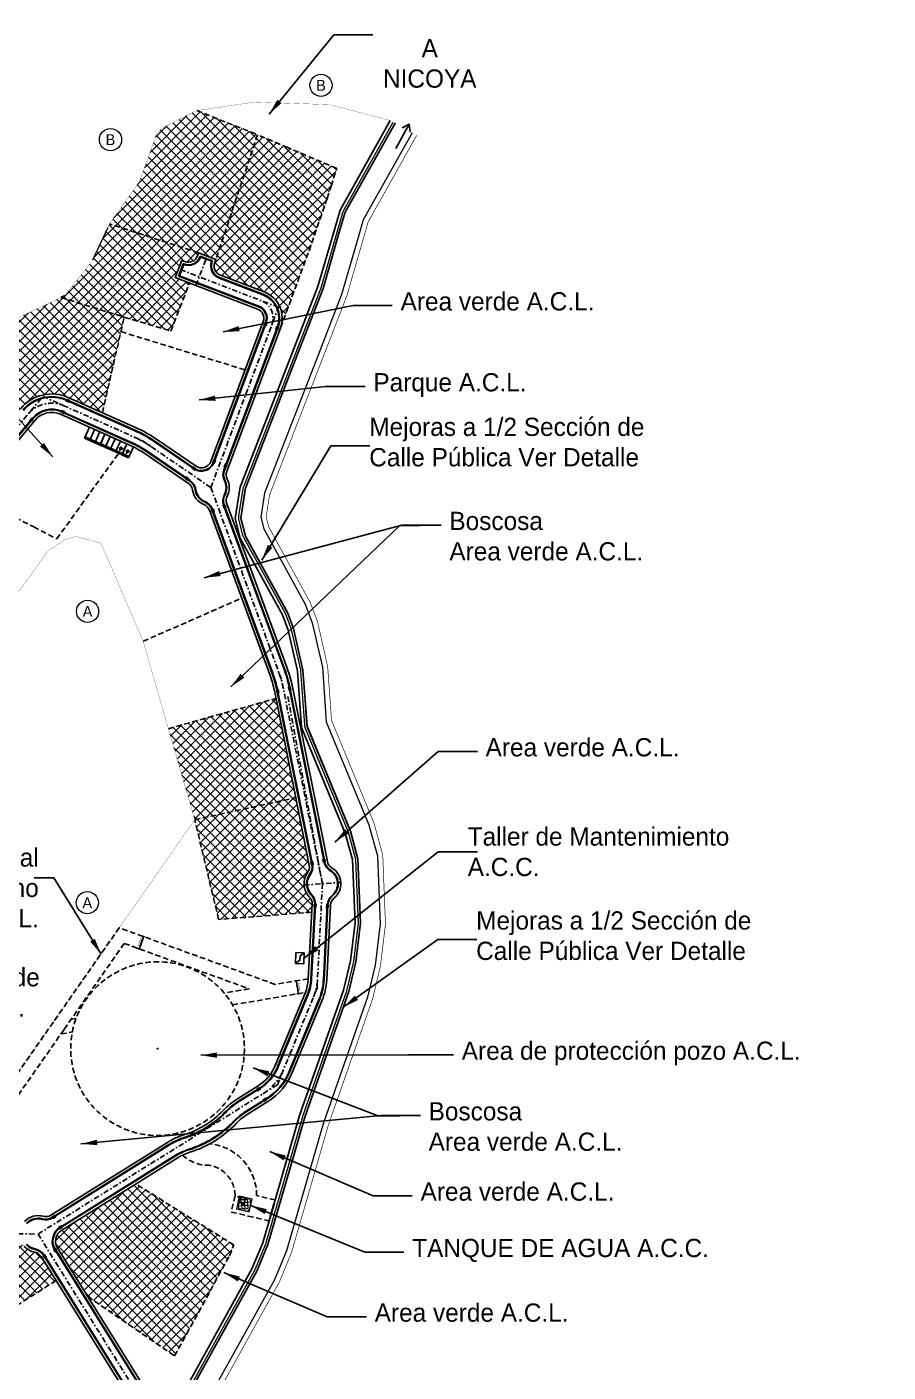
# Model space of a CAD drawing. Header units: millimetres. Extents: x -1203 to 2926, y -1380 to 3972.
# Drawn here: x 686 to 1082, y 2449 to 3069 of the extents above; entities that cross this region are included whole.
import ezdxf
from ezdxf import colors
from ezdxf.entities.mleader import LeaderData, LeaderLine
from ezdxf.enums import TextEntityAlignment as Align
from ezdxf.math import Vec2, Vec3

# ---------------------------------------------------------------- set-up
doc = ezdxf.new("R2010")
doc.units = ezdxf.units.MM
doc.header["$LTSCALE"] = 10
for name, pattern in [('2.2.1 Plan-S-01$0$TRAZOS', [0.75, 0.5, -0.25]), ('DASHDOT2', [0.5, 0.25, -0.125, 0, -0.125]), ('DASHED', [19.05, 12.7, -6.35]), ('HIDDEN', [9.525, 6.35, -3.175])]:
    doc.linetypes.add(name, pattern=pattern)
for name, color, linetype in [('0-A-TEXTOS-2', 2, 'Continuous'), ('01-hatch-FF', 254, 'Continuous'), ('_00lotes_01', 125, 'HIDDEN'), ('_aceras_01', 125, 'Continuous'), ('_bloques parqueos', 125, '2.2.1 Plan-S-01$0$TRAZOS'), ('_EJES', 125, 'Continuous'), ('_RAMPAS', 125, 'Continuous'), ('_vias_01', 244, 'Continuous'), ('aguas negras', 30, 'Continuous'), ('COTAS', 1, 'Continuous'), ('f-derecho de via', 125, 'Continuous'), ('f-texto', 7, 'Continuous'), ('M_LOTES', 7, 'Continuous'), ('rampa', 125, 'Continuous'), ('TEXTO', 7, 'Continuous'), ('TEXTO-LOTES', 6, 'Continuous'), ('TW_Polylínea', 6, 'Continuous')]:
    doc.layers.add(name, color=color, linetype=linetype)
for name, color, linetype, lineweight in [('_nuevas FFPI', 1, 'Continuous', 18), ('beam', 2, 'Continuous', 20), ('f-acera', 125, 'Continuous', 40), ('f-calzada', 125, 'Continuous', 30), ('f-Z.V.', 3, 'Continuous', 40), ('Oculto', 8, 'Continuous', 9)]:
    doc.layers.add(name, color=color, linetype=linetype, lineweight=lineweight)
doc.layers.add('FC lapiz', color=8, linetype='Continuous', plot=False)
doc.styles.add('ARIAL', font='GOTHIC.TTF')
doc.styles.add('century gothic', font='GOTHIC.TTF')
doc.styles.get("Standard").update_dxf_attribs({"font": 'arial.ttf'})
doc.styles.add('style2', font='isocp.shx')
doc.dimstyles.new('500', dxfattribs={"dimtxt": 1, "dimasz": 0.8, "dimexe": 0.3, "dimexo": 0.2, "dimgap": 0.3, "dimtad": 1, "dimzin": 1, "dimdsep": 46, "dimtxsty": 'Standard', "dimblk1": 'ARCHTICK', "dimblk2": 'ARCHTICK', "dimsah": 1, "dimcen": 0.3, "dimdle": 0.3, "dimclrt": 7, "dimadec": 0, "dimazin": 0, "dimtfac": 1, "dimtofl": 0, "dimtmove": 0, "dimatfit": 3, "dimfxl": 0.75, "dimtolj": 1, "dimtzin": 1, "dimarcsym": 0})
doc.dimstyles.new('5000', dxfattribs={"dimscale": 5, "dimtxt": 2, "dimasz": 1.5, "dimexe": 1, "dimexo": 0.625, "dimgap": 0.6, "dimtad": 1, "dimzin": 1, "dimdsep": 46, "dimtxsty": 'Standard', "dimsah": 1, "dimcen": 2.5, "dimdle": 1, "dimclrt": 7, "dimadec": 0, "dimazin": 0, "dimtfac": 1, "dimtofl": 0, "dimtmove": 0, "dimatfit": 3, "dimfxl": 1, "dimtolj": 1, "dimtzin": 1, "dimarcsym": 0})
doc.dimstyles.new('500A', dxfattribs={"dimtxt": 1.2, "dimasz": 0, "dimexe": 1.25, "dimexo": 0.625, "dimgap": 0.3, "dimtad": 1, "dimzin": 1, "dimdsep": 46, "dimtxsty": 'style2', "dimblk1": 'NONE', "dimblk2": 'NONE', "dimsah": 1, "dimcen": 0, "dimdle": 1, "dimse1": 1, "dimse2": 1, "dimsd1": 1, "dimsd2": 1, "dimclrt": 125, "dimadec": 0, "dimazin": 0, "dimtfac": 1, "dimtofl": 0, "dimtmove": 0, "dimatfit": 3, "dimldrblk": 'NONE', "dimfxl": 1.25, "dimtolj": 1, "dimtzin": 1, "dimarcsym": 0})
pattern_1 = [(45, (0, -1000), (-2.245064, 2.245064), []), (135, (0, -1000), (-2.245064, -2.245064), [])]

# ---------------------------------------------------------------- blocks, each defined once
blk = doc.blocks.new('FFPI-BORDE')
at = {"layer": '_nuevas FFPI', "color": 159, "linetype": 'DASHED', "ltscale": 0.02, "true_color": 0x22346e, "const_width": 0.05}
for points in [[(684.58, 487), (656.54, 498.16), (640.04, 489.66), (638.17, 487.43), (630.07, 465.29), (616.34, 445.92), (657.43, 432.59), (665.36, 429.55)], [(693.01, 227.25), (643.49, 213.32), (655.61, 171.36), (702.17, 181.51)]]:
    blk.add_lwpolyline(points, close=True, dxfattribs=at)
for points in [[(716.62, 457.68), (718.39, 463.34), (721.02, 471.48), (698.48, 481.09), (684.58, 487), (665.36, 429.55), (664.83, 428.15, 0.414214), (667.42, 422.33), (687.58, 414.6, -0.410514), (695.12, 397.96), (708.27, 433.57)], [(657.43, 432.59), (616.34, 445.92), (608.57, 429.15), (595.77, 412.86), (593.95, 412), (623.14, 402.95), (644.66, 396.54), (653.15, 418.7), (646.63, 421.2), (649.68, 429.14), (651.08, 428.6, 0.414214), (656.89, 431.19)], [(623.14, 402.95), (593.95, 412), (570.7, 400.97), (543.71, 384.84), (542, 381.99), (571.44, 356.03), (575.54, 360.92, -0.334999), (597.25, 365.95), (613.07, 358.9)], [(702.17, 181.51), (655.61, 171.36), (666.63, 125.41), (709.5, 128.73), (709.69, 132.5, 0.211166), (708.39, 135.9, -0.36962), (707.59, 146.93, 0.211166), (708.37, 150.48)], [(673.59, -24.6), (628.49, 3.55), (593.87, -18.06, 0.211166), (591.82, -21.07, -0.024068), (591.64, -21.87, 0.211166), (592.14, -25.47), (606.34, -48.32), (646.37, -75.72), (671.57, -29.58)], [(591.77, -40.98), (584.92, -29.96, 0.211166), (581.92, -27.91, -0.165991), (577.13, -25.22, 0.211166), (573.81, -23.72), (510.64, -23.22, 0.211214), (507.3, -24.66, -0.008657), (507.1, -24.88), (493.6, -56.86), (551.81, -66.34)]]:
    blk.add_lwpolyline(points, format="xyb", close=True, dxfattribs=at)
blk = doc.blocks.new('rampa')
at = {"layer": 'rampa'}
for p, q in [((-0.15, 0.5), (1.35, 0.5)), ((0, 0), (0, 0.5)), ((1.2, 0), (1.2, 0.5))]:
    blk.add_line(p, q, dxfattribs=at)
at = {"layer": 'rampa', "color": 125}
for p, q in [((1.2, 0.45), (0, 0.45)), ((1.2, 0.4), (0, 0.4)), ((1.2, 0.35), (0, 0.35)), ((1.2, 0.3), (0, 0.3)), ((1.2, 0.25), (0, 0.25)), ((1.2, 0.2), (0, 0.2)), ((1.2, 0.15), (0, 0.15)), ((1.2, 0.1), (0, 0.1)), ((1.2, 0.05), (0, 0.05))]:
    blk.add_line(p, q, dxfattribs=at)
at = {"layer": 'rampa'}
blk.add_lwpolyline([(1.35, 0.5), (1.35, 0.8), (-0.15, 0.8), (-0.15, 0.5), (0, 0), (1.2, 0)], close=True, dxfattribs=at)
blk = doc.blocks.new('_ArchTick')
at = {"color": 0, "linetype": 'ByBlock', "const_width": 0.15}
blk.add_lwpolyline([(-0.5, -0.5), (0.5, 0.5)], dxfattribs=at)
blk = doc.blocks.new('*D986')
at = {"layer": 'COTAS', "color": 0, "linetype": 'Continuous', "lineweight": -2, "transparency": 16777216}
for p, q in [((739.51, 2650.05), (737.26, 2643.85)), ((738.36, 2650.15), (739.69, 2649.67)), ((736.31, 2644.51), (737.64, 2644.03))]:
    blk.add_line(p, q, dxfattribs=at)
at = {"layer": 'Defpoints', "color": 0, "linetype": 'Continuous', "transparency": 16777216}
for p in [(738.17, 2650.22), (736.12, 2644.58), (737.36, 2644.13)]:
    blk.add_point(p, dxfattribs=at)
at = {"layer": 'COTAS', "color": 0, "linetype": 'Continuous', "lineweight": -2, "transparency": 16777216, "xscale": 0.8, "yscale": 0.8, "zscale": 0.8}
for p, rotation in [((739.41, 2649.77), 70.01693392329855), ((737.36, 2644.13), 250.0169339232986)]:
    blk.add_blockref('_ArchTick', p, dxfattribs=dict(at, rotation=rotation))
at = {"layer": 'COTAS', "color": 7, "linetype": 'Continuous', "transparency": 16777216, "insert": (737.62, 2647.23), "char_height": 1, "attachment_point": 5, "rotation": 70.01693}
blk.add_mtext('\\A1;6.00m', dxfattribs=at)
blk = doc.blocks.new('*D987')
at = {"layer": 'COTAS', "color": 0, "linetype": 'Continuous', "lineweight": -2, "transparency": 16777216}
for p, q in [((808.93, 2629.28), (809.91, 2629.45)), ((809.57, 2629.7), (810.67, 2623.19)), ((809.93, 2623.37), (810.92, 2623.54))]:
    blk.add_line(p, q, dxfattribs=at)
at = {"layer": 'Defpoints', "color": 0, "linetype": 'Continuous', "transparency": 16777216}
for p in [(808.73, 2629.25), (809.74, 2623.34), (810.62, 2623.49)]:
    blk.add_point(p, dxfattribs=at)
at = {"layer": 'COTAS', "color": 0, "linetype": 'Continuous', "lineweight": -2, "transparency": 16777216, "xscale": 0.8, "yscale": 0.8, "zscale": 0.8}
for p, rotation in [((809.62, 2629.4), 99.63982644629512), ((810.62, 2623.49), 279.6398264462951)]:
    blk.add_blockref('_ArchTick', p, dxfattribs=dict(at, rotation=rotation))
at = {"layer": 'COTAS', "color": 7, "linetype": 'Continuous', "transparency": 16777216, "insert": (810.92, 2626.58), "char_height": 1, "attachment_point": 5, "rotation": 279.63983}
blk.add_mtext('\\A1;6.00m', dxfattribs=at)
blk = doc.blocks.new('*D990')
at = {"layer": 'Defpoints', "color": 0, "transparency": 16777216}
for p in [(730.43, 2935.24), (720.36, 2891.19), (720.36, 2891.19)]:
    blk.add_point(p, dxfattribs=at)
at = {"layer": '_00lotes_01', "color": 125, "transparency": 16777216, "insert": (724.51, 2913.41), "char_height": 1.2, "attachment_point": 5, "rotation": 77.11889, "style": 'style2'}
blk.add_mtext('\\A1;45.18', dxfattribs=at)
blk = doc.blocks.new('_None')
blk = doc.blocks.new('P-2.60M-flat-7')
at = {"layer": '_bloques parqueos', "linetype": 'HIDDEN', "ltscale": 100}
for p, q in [((-2.47, -5.04), (-2.86, -4.93)), ((-2.47, -5.04), (-2.86, -4.93)), ((0.04, -5.7), (-0.34, -5.6)), ((0.04, -5.7), (-0.34, -5.6))]:
    blk.add_line(p, q, dxfattribs=at)
at = {"layer": '_bloques parqueos', "linetype": 'HIDDEN', "ltscale": 0.4}
blk.add_lwpolyline([(-0.15, -5.65), (1.26, -0.33), (-1.26, 0.33), (-2.66, -4.98)], dxfattribs=at)
at = {"layer": '_bloques parqueos', "linetype": 'HIDDEN'}
blk.add_lwpolyline([(-1.09, -0.23), (0.84, -0.74), (0.8, -0.89), (-1.13, -0.37)], close=True, dxfattribs=at)
blk = doc.blocks.new('P-3.30m-flat-1-flat-4')
at = {"layer": '_bloques parqueos', "linetype": 'Continuous'}
h = blk.add_hatch(color=253, dxfattribs=at)
h.dxf.hatch_style = 1
edge = h.paths.add_edge_path()
edge.add_line((-2.68, -0.67), (-2.66, -0.85))
edge.add_line((-2.66, -0.85), (-2.18, -0.78))
edge.add_line((-2.18, -0.78), (-1.94, -1.17))
edge.add_line((-1.94, -1.17), (-1.86, -1.13))
edge.add_line((-1.86, -1.13), (-2.07, -0.78))
edge.add_line((-2.07, -0.78), (-1.96, -0.72))
edge.add_line((-1.96, -0.72), (-1.75, -1.07))
edge.add_line((-1.75, -1.07), (-1.52, -0.96))
edge.add_ellipse((-1.4, -0.91), major_axis=(0.112, 0.067), ratio=1, start_angle=239.32238, end_angle=530.47048, ccw=False)
edge.add_line((-1.4, -1.04), (-1.99, -1.34))
edge.add_line((-1.99, -1.34), (-2.24, -0.92))
edge.add_line((-2.24, -0.92), (-2.76, -1))
edge.add_line((-2.76, -1), (-2.81, -0.7))
edge.add_line((-2.81, -0.7), (-2.68, -0.67))
edge = h.paths.add_edge_path()
edge.add_line((-1.81, -1.33), (-1.67, -1.26))
edge.add_ellipse((-2.18, -1.3), major_axis=(0.438, 0.261), ratio=1, start_angle=118.99203, end_angle=333.90607, ccw=False)
edge.add_line((-2.62, -1.05), (-2.42, -1.01))
edge.add_ellipse((-2.18, -1.3), major_axis=(0.321, 0.192), ratio=1, start_angle=99.02066, end_angle=325.31588)
at = {"layer": '_bloques parqueos', "linetype": 'HIDDEN', "ltscale": 100}
for p, q in [((-5.47, -1.58), (-5.67, -1.23)), ((-5.47, -1.58), (-5.67, -1.23)), ((-3.77, -4.41), (-3.98, -4.07)), ((-3.77, -4.41), (-3.98, -4.07))]:
    blk.add_line(p, q, dxfattribs=at)
at = {"layer": '_bloques parqueos', "linetype": 'HIDDEN', "ltscale": 0.4}
blk.add_lwpolyline([(-3.87, -4.24), (0.85, -1.42), (-0.85, 1.42), (-5.57, -1.4)], dxfattribs=at)
at = {"layer": '_bloques parqueos', "linetype": 'HIDDEN'}
blk.add_lwpolyline([(-1.12, 0.9), (0.26, -1.42), (0.13, -1.49), (-1.25, 0.82)], close=True, dxfattribs=at)
at = {"layer": '_bloques parqueos', "color": 253, "linetype": 'Continuous', "flags": 128}
blk.add_lwpolyline([(-2.18, -0.78), (-1.94, -1.17), (-1.86, -1.13), (-2.07, -0.78), (-1.96, -0.72), (-1.75, -1.07), (-1.52, -0.96, -0.003037), (-1.53, -0.96, -0.034751), (-1.53, -0.94, -0.036571), (-1.53, -0.92, -0.043988), (-1.53, -0.9, -0.052187), (-1.53, -0.87, -0.082496), (-1.51, -0.83, -0.098696), (-1.47, -0.8, -0.098699), (-1.42, -0.78, -0.082499), (-1.38, -0.78, -0.052185), (-1.35, -0.79, -0.043988), (-1.33, -0.8, -0.036571), (-1.32, -0.81, -0.034751), (-1.3, -0.83, -0.021821), (-1.3, -0.84, -0.022804), (-1.29, -0.85, -0.022806), (-1.29, -0.86, -0.021821), (-1.28, -0.87, -0.034751), (-1.28, -0.88, -0.036571), (-1.27, -0.9, -0.043988), (-1.27, -0.93, -0.052185), (-1.28, -0.95, -0.082496), (-1.3, -0.99, -0.098699), (-1.34, -1.02, -0.098699), (-1.38, -1.04, -0.035492), (-1.4, -1.04), (-1.99, -1.34), (-2.24, -0.92), (-2.76, -1), (-2.81, -0.7), (-2.68, -0.67), (-2.66, -0.85)], format="xyb", close=True, dxfattribs=at)
blk.add_lwpolyline([(-1.67, -1.26, -0.002055), (-1.67, -1.26, -0.043988), (-1.67, -1.35, -0.052185), (-1.69, -1.46, -0.082496), (-1.77, -1.61, -0.098699), (-1.92, -1.74, -0.098699), (-2.1, -1.81, -0.082496), (-2.27, -1.8, -0.052185), (-2.37, -1.77, -0.043988), (-2.45, -1.73, -0.036571), (-2.51, -1.69, -0.034754), (-2.56, -1.64, -0.021818), (-2.59, -1.6, -0.022806), (-2.62, -1.56, -0.022804), (-2.64, -1.52, -0.021821), (-2.66, -1.48, -0.034751), (-2.68, -1.41, -0.036571), (-2.69, -1.34, -0.043988), (-2.69, -1.25, -0.052187), (-2.66, -1.15, -0.05424), (-2.62, -1.05), (-2.42, -1.01, 0.059087), (-2.48, -1.08, 0.082496), (-2.53, -1.19, 0.052187), (-2.55, -1.26, 0.043988), (-2.55, -1.33, 0.036571), (-2.54, -1.38, 0.034751), (-2.53, -1.43, 0.021821), (-2.52, -1.46, 0.022804), (-2.5, -1.49, 0.022806), (-2.48, -1.52, 0.021818), (-2.46, -1.55, 0.034754), (-2.42, -1.58, 0.036571), (-2.38, -1.62, 0.043988), (-2.32, -1.65, 0.052185), (-2.25, -1.67, 0.082496), (-2.12, -1.67, 0.098699), (-1.99, -1.62, 0.098699), (-1.88, -1.52, 0.082496), (-1.82, -1.42, 0.052185), (-1.81, -1.34, 0.008534), (-1.81, -1.33), (-1.67, -1.26)], format="xyb", dxfattribs=at)

msp = doc.modelspace()

# ---------------------------------------------------------------- hatches: boundary and pattern name
at = {"layer": '01-hatch-FF'}
h = msp.add_hatch(dxfattribs=at)
h.set_pattern_fill('ANSI37', color=256)
h.set_pattern_definition(pattern_1)
edge = h.paths.add_edge_path()
edge.add_line((213.663, 2592.425), (198.107, 2585.379))
edge.add_arc((190.474, 2602.231), 18.5, 252.57545, 294.367736, ccw=False)
edge.add_arc((4441220.296, 1294667.778), 4625178.275, 196.221926014, 196.222925016)
edge.add_line((207.463, 2507.147), (236.6, 2526.428))
edge.add_line((236.6, 2526.428), (213.663, 2592.425))
h = msp.add_hatch(dxfattribs=at)
h.set_pattern_fill('ANSI37', color=256)
h.set_pattern_definition(pattern_1)
edge = h.paths.add_edge_path()
edge.add_line((171.057, 2598.041), (164.93, 2593.719))
edge.add_line((164.93, 2593.719), (152.722, 2579.092))
edge.add_line((152.722, 2579.092), (156.039, 2570.173))
edge.add_line((156.039, 2570.173), (159.663, 2560.43))
edge.add_line((159.663, 2560.43), (183.08, 2497.474))
edge.add_line((183.08, 2497.474), (190.225, 2495.74))
edge.add_line((190.225, 2495.74), (207.463, 2507.147))
edge.add_arc((4441220.296, 1294667.778), 4625178.275, 196.222125099, 196.222925018, ccw=False)
edge.add_line((189.424, 2569.149), (184.934, 2584.58))
edge.add_arc((190.474, 2602.231), 18.5, 223.989563, 252.573502, ccw=False)
edge.add_arc((190.474, 2602.231), 18.5, 213.495549, 223.989563, ccw=False)
edge.add_line((175.047, 2592.022), (171.185, 2597.857))
edge.add_arc((167.432, 2595.373), 4.5, 33.495549, 36.353619)
h = msp.add_hatch(dxfattribs=at)
h.set_pattern_fill('ANSI37', color=256)
h.set_pattern_definition(pattern_1)
h.paths.add_polyline_path([(791.864, 3019.289), (763.823, 3030.447), (747.328, 3021.944), (745.453, 3019.718), (737.359, 2997.571), (723.631, 2978.203), (764.712, 2964.876), (772.649, 2961.832)])
h = msp.add_hatch(dxfattribs=at)
h.set_pattern_fill('ANSI37', color=256)
h.set_pattern_definition(pattern_1)
edge = h.paths.add_edge_path()
edge.add_line((823.909, 2989.963), (825.677, 2995.623))
edge.add_line((825.677, 2995.623), (828.302, 3003.767))
edge.add_line((828.302, 3003.767), (805.762, 3013.37))
edge.add_line((805.762, 3013.37), (791.864, 3019.289))
edge.add_line((791.864, 3019.289), (772.649, 2961.832))
edge.add_line((772.649, 2961.832), (772.112, 2960.432))
edge.add_arc((776.313, 2958.82), 4.5, 159.014804, 249.014804)
edge.add_line((774.701, 2954.619), (794.87, 2946.882))
edge.add_arc((790.215, 2934.745), 13, -20.260574, 69.014804, ccw=False)
edge.add_line((802.41, 2930.243), (815.555, 2965.854))
edge.add_line((815.555, 2965.854), (823.909, 2989.963))
h = msp.add_hatch(dxfattribs=at)
h.set_pattern_fill('ANSI37', color=256)
h.set_pattern_definition(pattern_1)
edge = h.paths.add_edge_path()
edge.add_line((764.712, 2964.876), (723.631, 2978.203))
edge.add_line((723.631, 2978.203), (715.857, 2961.437))
edge.add_line((715.857, 2961.437), (703.057, 2945.144))
edge.add_line((703.057, 2945.144), (701.234, 2944.28))
edge.add_line((701.234, 2944.28), (730.429, 2935.235))
edge.add_line((730.429, 2935.235), (751.951, 2928.822))
edge.add_line((751.951, 2928.822), (760.432, 2950.988))
edge.add_line((760.432, 2950.988), (753.918, 2953.487))
edge.add_line((753.918, 2953.487), (756.962, 2961.423))
edge.add_line((756.962, 2961.423), (758.362, 2960.886))
edge.add_arc((759.974, 2965.087), 4.5, 249.014804, 339.014804)
edge.add_line((764.175, 2963.476), (764.712, 2964.876))
h = msp.add_hatch(dxfattribs=at)
h.set_pattern_fill('ANSI37', color=256)
h.set_pattern_definition(pattern_1)
edge = h.paths.add_edge_path()
edge.add_line((730.429, 2935.235), (701.234, 2944.28))
edge.add_line((701.234, 2944.28), (677.984, 2933.255))
edge.add_line((677.984, 2933.255), (650.997, 2917.122))
edge.add_line((650.997, 2917.122), (649.288, 2914.276))
edge.add_line((649.288, 2914.276), (678.724, 2888.31))
edge.add_line((678.724, 2888.31), (682.824, 2893.208))
edge.add_arc((697.011, 2881.335), 18.5, 65.989511, 140.072772, ccw=False)
edge.add_line((704.538, 2898.234), (720.356, 2891.188))
edge.add_line((720.356, 2891.188), (730.429, 2935.235))
h = msp.add_hatch(dxfattribs=at)
h.set_pattern_fill('ANSI37', color=256)
h.set_pattern_definition(pattern_1)
h.paths.add_polyline_path([(800.301, 2759.531), (750.775, 2745.608), (762.897, 2703.644), (809.453, 2713.791)])
h = msp.add_hatch(dxfattribs=at)
h.set_pattern_fill('ANSI37', color=256)
h.set_pattern_definition(pattern_1)
edge = h.paths.add_edge_path()
edge.add_line((809.453, 2713.791), (762.897, 2703.644))
edge.add_line((762.897, 2703.644), (773.913, 2657.694))
edge.add_line((773.913, 2657.694), (816.785, 2661.018))
edge.add_line((816.785, 2661.018), (816.978, 2664.788))
edge.add_arc((812.484, 2665.019), 4.5, 357.066548, 404.761558)
edge.add_arc((821.715, 2674.173), 8.5, 143.620182, 224.761558, ccw=False)
edge.add_arc((811.248, 2681.883), 4.5, 323.620182, 371.315192)
edge.add_line((815.661, 2682.766), (809.453, 2713.791))
h = msp.add_hatch(dxfattribs=at)
h.set_pattern_fill('ANSI37', color=256)
h.set_pattern_definition(pattern_1)
edge = h.paths.add_edge_path()
edge.add_line((780.878, 2507.685), (735.775, 2535.837))
edge.add_line((735.775, 2535.837), (701.153, 2514.222))
edge.add_arc((703.536, 2510.405), 4.5, 121.97669, 169.6717)
edge.add_arc((690.747, 2512.736), 8.5, 344.156752, 349.6717, ccw=False)
edge.add_arc((703.253, 2509.187), 4.5, 164.156752, 211.851762)
edge.add_line((699.43, 2506.812), (713.627, 2483.961))
edge.add_line((713.627, 2483.961), (753.653, 2456.568))
edge.add_line((753.653, 2456.568), (778.859, 2502.703))
edge.add_line((778.859, 2502.703), (780.878, 2507.685))
h = msp.add_hatch(dxfattribs=at)
h.set_pattern_fill('ANSI37', color=256)
h.set_pattern_definition(pattern_1)
edge = h.paths.add_edge_path()
edge.add_line((699.057, 2491.306), (692.21, 2502.326))
edge.add_arc((688.388, 2499.952), 4.5, 31.851762, 79.546772)
edge.add_arc((690.747, 2512.736), 8.5, 221.848067, 259.546772, ccw=False)
edge.add_arc((681.063, 2504.063), 4.5, 41.848067, 89.543077)
edge.add_line((681.098, 2508.563), (617.927, 2509.066))
edge.add_arc((617.891, 2504.567), 4.5, 89.543077, 137.248518)
edge.add_arc((608.345, 2513.391), 8.5, 315.26451, 317.248518, ccw=False)
edge.add_line((614.383, 2507.409), (600.891, 2475.424))
edge.add_line((600.891, 2475.424), (659.101, 2465.942))
edge.add_line((659.101, 2465.942), (699.057, 2491.306))
at = {"layer": 'aguas negras', "lineweight": 5, "true_color": 0xa6a6a6}
h = msp.add_hatch(dxfattribs=at)
h.set_pattern_fill('ANGLE', color=253, scale=0.2, angle=94.136345)
h.set_pattern_definition([(94.136345, (3022.5673, 457.6892), (-1.39336113, -0.1007658), [1.016, -0.381]), (184.136345, (3022.5673, 457.6892), (0.1007658, -1.39336113), [1.016, -0.381])])
h.paths.add_polyline_path([(789.343, 2528.848), (783.496, 2530.194)], flags=17)
h.paths.add_polyline_path([(787.997, 2523.001), (789.343, 2528.848), (783.496, 2530.194), (782.15, 2524.347)])

# ---------------------------------------------------------------- linework, layer by layer
at = {"layer": '_00lotes_01', "linetype": 'DASHED', "ltscale": 0.02}
for p, q in [((763.823, 3030.447), (791.864, 3019.289)), ((791.864, 3019.289), (772.649, 2961.832)), ((805.762, 3013.37), (791.864, 3019.289)), ((828.302, 3003.767), (805.762, 3013.37)), ((825.677, 2995.623), (828.302, 3003.767)), ((823.909, 2989.963), (825.677, 2995.623)), ((815.555, 2965.854), (823.909, 2989.963)), ((723.631, 2978.203), (723.631, 2978.203)), ((764.712, 2964.876), (723.631, 2978.203)), ((802.41, 2930.243), (815.555, 2965.854)), ((751.951, 2928.822), (760.426, 2950.973)), ((703.057, 2945.144), (701.234, 2944.28)), ((701.234, 2944.28), (730.429, 2935.235)), ((720.356, 2891.188), (730.429, 2935.235)), ((730.429, 2935.235), (751.951, 2928.822)), ((728.905, 2928.573), (786.098, 2910.936)), ((751.951, 2928.822), (751.951, 2928.822)), ((699.352, 2833.048), (727.834, 2872.482)), ((676.992, 2844.614), (688.727, 2838.545)), ((688.727, 2838.545), (699.352, 2833.048)), ((739.144, 2785.874), (784.533, 2805.797)), ((750.775, 2745.608), (800.301, 2759.531)), ((762.897, 2703.644), (809.453, 2713.791)), ((773.913, 2657.694), (762.897, 2703.644)), ((816.785, 2661.018), (773.913, 2657.694)), ((799.941, 2627.758), (728.14, 2653.868)), ((730.42, 2646.654), (787.973, 2625.726)), ((815.214, 2630.353), (799.941, 2627.758)), ((787.973, 2625.726), (776.501, 2623.777)), ((780.318, 2618.34), (813.865, 2624.038)), ((708.291, 2612.098), (706.018, 2611.732)), ((701.27, 2604.913), (706.531, 2605.841)), ((780.878, 2507.685), (735.775, 2535.837)), ((781.496, 2530.423), (779.742, 2522.852)), ((799.942, 2528.449), (791.413, 2530.416)), ((797.157, 2518.817), (799.942, 2528.449)), ((779.742, 2522.852), (787.544, 2521.044)), ((787.544, 2521.044), (797.157, 2518.817)), ((778.859, 2502.703), (780.878, 2507.685)), ((753.653, 2456.568), (778.859, 2502.703)), ((699.057, 2491.306), (659.101, 2465.942)), ((713.588, 2483.988), (753.653, 2456.568))]:
    msp.add_line(p, q, dxfattribs=at)
for points in [[(728.14, 2653.868), (697.785, 2610.398), (673.242, 2575.25), (611.872, 2526.996)], [(730.42, 2646.654), (702.704, 2606.962), (677.651, 2571.085), (613.174, 2520.387)]]:
    msp.add_lwpolyline(points, dxfattribs=at)
at = {"layer": '_00lotes_01', "linetype": 'Continuous', "const_width": 0.5, "elevation": 373.005, "flags": 128}
msp.add_lwpolyline([(745.535, 2598.154, 1), (746.035, 2598.154, 1)], format="xyb", close=True, dxfattribs=at)
at = {"layer": '_00lotes_01', "linetype": 'DASHED', "ltscale": 0.02}
msp.add_circle((745.785, 2598.154, 373.005), 40, dxfattribs=at)
for centre, radius, start, end in [((770.066, 2560.909), 6.639, 267.370541, 269.176703), ((767.626, 2530.599), 23.788, 359.558599, 84.342455), ((769.125, 2561.701), 17.28, 226.837509, 271.179491), ((767.205, 2530.315), 14.292, 0.432237, 80.837894)]:
    msp.add_arc(centre, radius, start, end, dxfattribs=at)
at = {"layer": '_aceras_01', "linetype": 'Continuous'}
for p, q in [((765.296, 2963.046), (765.403, 2963.326)), ((765.403, 2963.326), (771.099, 2961.141)), ((757.652, 2959.873), (755.468, 2954.177)), ((757.825, 2959.485), (755.855, 2954.35)), ((757.932, 2959.765), (757.652, 2959.873)), ((765.576, 2962.938), (770.711, 2960.969)), ((770.991, 2960.861), (771.099, 2961.141)), ((755.468, 2954.177), (792.256, 2940.067)), ((755.855, 2954.35), (792.363, 2940.347)), ((774.164, 2953.218), (794.333, 2945.482)), ((774.272, 2953.498), (794.44, 2945.762)), ((771.391, 2868.267), (795.552, 2932.745)), ((771.671, 2868.162), (795.833, 2932.639)), ((776.277, 2864.778), (800.983, 2930.709)), ((776.558, 2864.673), (801.264, 2930.604)), ((703.928, 2896.864), (735.389, 2882.85)), ((704.05, 2897.138), (735.511, 2883.124)), ((688.192, 2888.716), (654.502, 2848.462)), ((701.568, 2891.566), (733.029, 2877.551)), ((701.69, 2891.84), (733.151, 2877.825)), ((688.422, 2888.523), (654.732, 2848.269)), ((762.665, 2865.315), (744.382, 2877.824)), ((762.834, 2865.563), (744.552, 2878.072)), ((760.671, 2859.652), (741.107, 2873.037)), ((760.84, 2859.899), (741.277, 2873.285)), ((770.784, 2846.664), (798.6, 2771.022)), ((771.065, 2846.767), (798.882, 2771.125)), ((776.227, 2848.665), (804.044, 2773.023)), ((776.509, 2848.769), (804.325, 2773.127)), ((816.838, 2683.002), (800.751, 2763.396)), ((817.132, 2683.061), (801.045, 2763.455)), ((822.525, 2684.14), (806.438, 2764.534)), ((822.819, 2684.199), (806.732, 2764.593)), ((816.409, 2630.241), (818.177, 2664.727)), ((816.709, 2630.226), (818.476, 2664.712)), ((822.202, 2629.944), (823.969, 2664.43)), ((822.501, 2629.929), (824.269, 2664.415)), ((801.101, 2589.906), (814.839, 2623.25)), ((801.379, 2589.791), (815.116, 2623.136)), ((806.464, 2587.696), (820.202, 2621.041)), ((806.741, 2587.582), (820.479, 2620.927)), ((783.202, 2574.052), (792.727, 2579.998)), ((783.361, 2573.797), (792.885, 2579.743)), ((786.274, 2569.132), (795.798, 2575.078)), ((786.433, 2568.878), (795.957, 2574.824)), ((697.287, 2520.415), (751.009, 2553.954)), ((697.446, 2520.16), (751.168, 2553.699)), ((700.358, 2515.495), (754.081, 2549.034)), ((700.517, 2515.24), (754.239, 2548.779)), ((698.156, 2506.02), (739.097, 2440.122)), ((698.411, 2506.179), (739.352, 2440.281)), ((693.23, 2502.96), (734.17, 2437.062)), ((693.484, 2503.118), (734.425, 2437.22))]:
    msp.add_line(p, q, dxfattribs=at)
for points in [[(758.713, 2436.394), (791.521, 2495.577), (796.609, 2507.92), (808.642, 2549.544), (813.588, 2566.653), (833.855, 2624.474), (837.12, 2638.203), (839.263, 2655.996), (838.084, 2685.659), (834.604, 2698.342), (814.613, 2746.723), (812.749, 2772.554), (808.411, 2791.782), (805.557, 2799.129), (786.232, 2834.323), (784.097, 2842.612), (786.254, 2856.419), (786.545, 2857.168), (811.304, 2920.93), (822.012, 2948.506), (829.797, 2975.463), (832.154, 2983.626), (855.154, 3024.641)], [(813.323, 2642.302), (811.406, 2640.899), (811.361, 2638.904), (809.342, 2637.444)]]:
    msp.add_lwpolyline(points, dxfattribs=at)
msp.add_lwpolyline([(809.525, 2642.441), (809.342, 2637.444), (813.14, 2637.305), (813.323, 2642.302)], close=True, dxfattribs=at)
for centre, radius, start, end in [((759.974, 2965.087), 5.7, 249.014804, 339.014804), ((759.974, 2965.087), 6, 249.014804, 339.014804), ((776.313, 2958.82), 6, 159.014804, 249.014804), ((776.313, 2958.82), 5.7, 159.014804, 249.014804), ((790.215, 2934.745), 11.5, 339.457631, 69.014804), ((790.215, 2934.745), 11.8, 339.457631, 69.014804), ((790.215, 2934.745), 5.7, 339.457631, 69.014804), ((790.215, 2934.745), 6, 339.457631, 69.014804), ((697.011, 2881.335), 17.3, 65.989511, 140.072772), ((697.011, 2881.335), 17, 65.989511, 140.072772), ((697.011, 2881.335), 11.5, 65.989511, 140.072772), ((697.011, 2881.335), 11.2, 65.989511, 140.072772), ((712.195, 2830.782), 57, 55.619708, 65.989511), ((712.195, 2830.782), 57.3, 55.619708, 65.989511), ((712.195, 2830.782), 51.2, 55.619708, 65.989511), ((712.195, 2830.782), 51.5, 55.619708, 65.989511), ((766.053, 2870.267), 6, 235.619708, 339.457631), ((766.053, 2870.267), 5.7, 235.619708, 339.457631), ((781.895, 2862.673), 6, 159.457631, 207.152641), ((781.895, 2862.673), 5.7, 159.457631, 207.152641), ((757.452, 2854.948), 5.7, 7.924697, 55.619708), ((757.452, 2854.948), 6, 7.924697, 55.619708), ((770.328, 2856.74), 7, 332.495207, 27.152641), ((770.328, 2856.74), 7.3, 332.495207, 27.152641), ((770.328, 2856.74), 7.3, 187.924697, 247.885228), ((770.328, 2856.74), 7, 187.924697, 247.885228), ((781.859, 2850.736), 6, 152.495207, 200.190218), ((781.859, 2850.736), 5.7, 152.495207, 200.190218), ((765.434, 2844.696), 5.7, 20.190218, 67.885228), ((765.434, 2844.696), 6, 20.190218, 67.885228), ((750.546, 2753.351), 51.2, 11.315192, 20.190218), ((750.546, 2753.351), 51.5, 11.315192, 20.190218), ((750.546, 2753.351), 57, 11.315192, 20.190218), ((750.546, 2753.351), 57.3, 11.315192, 20.190218), ((828.408, 2685.317), 6, 191.315192, 239.010202), ((828.408, 2685.317), 5.7, 191.315192, 239.010202), ((821.715, 2674.173), 7.3, 143.620182, 224.761558), ((821.715, 2674.173), 7, 143.620182, 224.761558), ((811.248, 2681.883), 5.7, 323.620182, 11.315192), ((811.248, 2681.883), 6, 323.620182, 11.315192), ((821.715, 2674.173), 7, 309.371538, 59.010202), ((821.715, 2674.173), 7.3, 309.371538, 59.010202), ((812.484, 2665.019), 5.7, 357.066548, 44.761558), ((812.484, 2665.019), 6, 357.066548, 44.761558), ((829.961, 2664.123), 6, 129.371538, 177.066548), ((829.961, 2664.123), 5.7, 129.371538, 177.066548), ((795.237, 2631.326), 21.2, 337.608974, 357.066548), ((795.237, 2631.326), 21.5, 337.608974, 357.066548), ((795.237, 2631.326), 27, 337.608974, 357.066548), ((795.237, 2631.326), 27.3, 337.608974, 357.066548), ((781.5, 2597.981), 21.2, 301.97669, 337.608974), ((781.5, 2597.981), 21.5, 301.97669, 337.608974), ((781.5, 2597.981), 27, 301.97669, 337.608974), ((781.5, 2597.981), 27.3, 301.97669, 337.608974), ((800.308, 2546.653), 32.3, 121.97669, 136.632593), ((800.308, 2546.653), 32, 121.97669, 136.632593), ((745.785, 2598.154), 42.7, 287.320787, 316.632593), ((745.785, 2598.154), 43, 287.320787, 316.632593), ((800.308, 2546.653), 26.5, 121.97669, 136.632593), ((800.308, 2546.653), 26.2, 121.97669, 136.632593), ((745.785, 2598.154), 48.5, 287.320787, 316.632593), ((745.785, 2598.154), 48.8, 287.320787, 316.632593), ((768.114, 2526.555), 32.3, 107.320787, 121.97669), ((768.114, 2526.555), 32, 107.320787, 121.97669), ((768.114, 2526.555), 26.5, 107.320787, 121.97669), ((768.114, 2526.555), 26.2, 107.320787, 121.97669), ((690.747, 2512.736), 7.3, 74.28168, 137.238088), ((690.747, 2512.736), 7, 74.28168, 137.238088), ((694.268, 2525.25), 6, 254.28168, 301.97669), ((694.268, 2525.25), 5.7, 254.28168, 301.97669), ((703.253, 2509.187), 6, 164.156752, 211.851762), ((690.747, 2512.736), 7, 344.156752, 349.6717), ((703.253, 2509.187), 5.7, 164.156752, 211.851762), ((703.536, 2510.405), 6, 121.97669, 169.6717), ((690.747, 2512.736), 7.3, 344.156752, 349.6717), ((703.536, 2510.405), 5.7, 121.97669, 169.6717), ((690.747, 2512.736), 7.3, 221.848067, 259.546772), ((690.747, 2512.736), 7, 221.848067, 259.546772), ((688.388, 2499.952), 5.7, 31.851762, 79.546772), ((688.388, 2499.952), 6, 31.851762, 79.546772)]:
    msp.add_arc(centre, radius, start, end, dxfattribs=at)
at = {"layer": '_EJES', "linetype": 'DASHDOT2'}
for p, q in [((763.488, 2949.816), (768.681, 2963.354)), ((801.455, 2939.805), (755.44, 2957.455)), ((770.328, 2856.74), (801.455, 2939.805)), ((648.102, 2845.1), (692.985, 2898.728)), ((692.985, 2898.728), (738.767, 2878.334)), ((738.767, 2878.334), (770.328, 2856.74)), ((770.328, 2856.74), (802.916, 2768.123)), ((821.715, 2674.173), (802.916, 2768.123)), ((805.719, 2760.5), (821.715, 2674.173)), ((813.237, 2673.551), (830.192, 2674.794)), ((819.243, 2625.933), (821.715, 2674.173)), ((800.953, 2581.538), (819.243, 2625.933)), ((800.953, 2581.538), (690.747, 2512.736)), ((599.845, 2513.461), (690.747, 2512.736)), ((690.747, 2512.736), (742.392, 2429.608))]:
    msp.add_line(p, q, dxfattribs=at)
for centre, radius, start, end in [((790.215, 2934.745), 8.75, 339.457631, 69.014804), ((697.011, 2881.335), 14.25, 65.989511, 140.072772), ((712.195, 2830.782), 54.25, 55.619708, 65.989511), ((750.546, 2753.351), 54.25, 11.315192, 20.190218), ((795.237, 2631.326), 24.25, 337.608974, 357.066548), ((781.5, 2597.981), 24.25, 301.97669, 337.608974)]:
    msp.add_arc(centre, radius, start, end, dxfattribs=at)
at = {"layer": '_vias_01', "linetype": 'Continuous'}
msp.add_lwpolyline([(756.602, 2437.74), (789.265, 2496.663), (794.246, 2508.746), (806.24, 2550.238), (811.206, 2567.414), (831.453, 2625.178), (834.655, 2638.643), (836.757, 2656.097), (835.598, 2685.274), (832.234, 2697.531), (812.148, 2746.141), (810.269, 2772.187), (806.013, 2791.051), (803.286, 2798.07), (783.89, 2833.395), (781.547, 2842.489), (783.826, 2857.072), (784.214, 2858.072), (808.973, 2921.834), (819.641, 2949.307), (827.395, 2976.157), (829.832, 2984.597), (852.973, 3025.864)], dxfattribs=at)
for points in [[(740.371, 2440.914), (699.43, 2506.812, -0.2111661), (698.924, 2510.415, 0.0240681), (699.109, 2511.212, -0.2111661), (701.153, 2514.222), (754.875, 2547.761, -0.0640358), (760.671, 2550.421, 0.1285988), (782.133, 2563.82, -0.0640358), (787.068, 2567.86), (796.592, 2573.806, 0.1567401), (807.851, 2587.125), (821.588, 2620.47, 0.0851043), (823.7, 2629.868), (825.467, 2664.353, -0.2111661), (827.107, 2667.602, 0.5185648), (826.091, 2681.459, -0.2111661), (823.996, 2684.434), (807.909, 2764.829, 0.038744), (805.451, 2773.541), (777.635, 2849.183, -0.2111661), (777.867, 2852.814, 0.2431148), (777.891, 2860.619, -0.2111661), (777.682, 2864.252), (802.388, 2930.183, 0.4119517), (794.87, 2946.882), (774.701, 2954.619, -0.4142136), (772.112, 2960.432), (772.649, 2961.832), (764.712, 2964.876), (764.175, 2963.476, -0.4142136), (758.362, 2960.886), (756.962, 2961.423), (753.918, 2953.487), (791.826, 2938.946, -0.4119517), (794.428, 2933.166), (770.267, 2868.688, -0.4868575), (763.512, 2866.553), (745.229, 2879.062, 0.0452777), (735.999, 2884.22), (704.538, 2898.234, 0.3349993), (682.824, 2893.208)], [(684.506, 2518.507, -0.2818238), (693.049, 2520.918, 0.2111661), (696.651, 2521.433), (750.374, 2554.971, -0.0640358), (758.141, 2558.535, 0.1285988), (775.954, 2569.657, -0.0640358), (782.567, 2575.07), (792.091, 2581.016, 0.1567401), (799.992, 2590.363), (813.729, 2623.708, 0.0851043), (815.211, 2630.303), (816.978, 2664.788, 0.2111661), (815.679, 2668.187, -0.3696205), (814.871, 2679.214, 0.2111661), (815.661, 2682.766), (799.574, 2763.161, 0.038744), (797.474, 2770.607), (769.658, 2846.249, 0.2111661), (767.128, 2848.865, -0.2677646), (761.909, 2855.568, 0.2111661), (759.993, 2858.661), (740.43, 2872.047, 0.0452777), (732.541, 2876.455), (701.08, 2890.469, 0.3349993), (689.342, 2887.753), (655.652, 2847.499, 0.2229169)], [(733.151, 2436.428), (692.21, 2502.326, 0.2111661), (689.204, 2504.377, -0.1659914), (684.415, 2507.065, 0.2111661)]]:
    msp.add_lwpolyline(points, format="xyb", dxfattribs=at)
at = {"layer": 'aguas negras', "lineweight": 5, "elevation": 383.005}
msp.add_lwpolyline([(787.997, 2523.001), (789.343, 2528.848), (783.496, 2530.194), (782.15, 2524.347)], close=True, dxfattribs=at)
at = {"layer": 'f-acera', "lineweight": 5}
for points in [[(757.869, 2436.932), (790.619, 2496.011), (795.664, 2508.251), (812.623, 2566.917, -0.0139333), (812.649, 2566.997), (832.895, 2624.756), (836.134, 2638.379), (838.26, 2656.037), (837.106, 2685.104, 0.057102), (836.984, 2685.892), (833.713, 2697.808, 0.0310021), (833.573, 2698.218), (813.966, 2745.671, -0.0801185), (813.563, 2747.375), (811.776, 2772.145, 0.0374861), (811.699, 2772.664), (807.509, 2791.236, 0.0371559), (807.357, 2791.733), (804.649, 2798.706), (785.628, 2833.346, -0.0625813), (785.123, 2834.621), (783.36, 2841.463, -0.1021396), (783.252, 2843.685), (785.192, 2856.096, -0.0620879), (785.62, 2857.549), (821.064, 2948.826), (831.049, 2983.404, -0.057551), (831.536, 2984.568), (854.282, 3025.13)], [(758.713, 2436.394), (791.507, 2495.552, 0.0287998), (791.532, 2495.603), (796.599, 2507.895, 0.0274049), (796.617, 2507.947), (813.584, 2566.64, -0.0139333), (813.593, 2566.666), (833.847, 2624.449, 0.0259204), (833.861, 2624.499), (837.114, 2638.175, 0.0284262), (837.124, 2638.231), (839.258, 2655.957, 0.0398971), (839.261, 2656.036), (838.105, 2685.144, 0.057102), (837.948, 2686.156), (834.677, 2698.072, 0.0310021), (834.497, 2698.6), (814.89, 2746.053, -0.0801185), (814.561, 2747.447), (812.773, 2772.217, 0.0374861), (812.674, 2772.884), (808.484, 2791.456, 0.0371559), (808.289, 2792.095), (805.569, 2799.098, 0.0329345), (805.541, 2799.158), (786.504, 2833.828, -0.0625813), (786.091, 2834.871), (784.329, 2841.713, -0.1021396), (784.24, 2843.53), (786.179, 2855.938, -0.0628521), (786.545, 2857.168), (822.004, 2948.485, 0.0223175), (822.018, 2948.528), (832.01, 2983.127, -0.057551), (832.408, 2984.079), (855.154, 3024.641)]]:
    msp.add_lwpolyline(points, format="xyb", dxfattribs=at)
at = {"layer": 'f-calzada', "lineweight": 5}
for points in [[(855.154, 3024.641), (832.154, 2983.626), (829.797, 2975.463), (822.012, 2948.506), (811.304, 2920.93), (786.545, 2857.168), (786.254, 2856.419), (784.097, 2842.612), (786.232, 2834.323), (805.557, 2799.129), (808.411, 2791.782), (812.749, 2772.554), (814.613, 2746.723), (834.604, 2698.342), (838.084, 2685.659), (839.263, 2655.996), (837.12, 2638.203), (833.855, 2624.474), (813.588, 2566.653), (808.642, 2549.544), (796.609, 2507.92), (791.521, 2495.577), (758.713, 2436.394)], [(855.154, 3024.641), (832.154, 2983.626), (829.797, 2975.463), (822.012, 2948.506), (811.304, 2920.93), (786.545, 2857.168), (786.254, 2856.419), (784.097, 2842.612), (786.232, 2834.323), (805.557, 2799.129), (808.411, 2791.782), (812.749, 2772.554), (814.613, 2746.723), (834.604, 2698.342), (838.084, 2685.659), (839.263, 2655.996), (837.12, 2638.203), (833.855, 2624.474), (813.588, 2566.653), (808.642, 2549.544), (796.609, 2507.92), (791.521, 2495.577), (758.713, 2436.394)], [(863.004, 3020.239), (840.512, 2980.13), (838.443, 2972.966), (830.547, 2945.623), (819.694, 2917.672), (794.996, 2854.068), (793.276, 2843.059), (794.666, 2837.664), (813.732, 2802.941), (817.042, 2794.417), (821.677, 2773.876), (823.485, 2748.819), (843.135, 2701.262), (847.036, 2687.047), (848.284, 2655.635), (845.995, 2636.619), (842.503, 2621.937), (822.164, 2563.913), (817.288, 2547.044), (805.118, 2504.947), (799.644, 2491.667), (766.316, 2431.545)], [(863.004, 3020.239), (840.512, 2980.13), (838.443, 2972.966), (830.547, 2945.623), (819.694, 2917.672), (794.996, 2854.068), (793.276, 2843.059), (794.666, 2837.664), (813.732, 2802.941), (817.042, 2794.417), (821.677, 2773.876), (823.485, 2748.819), (843.135, 2701.262), (847.036, 2687.047), (848.284, 2655.635), (845.995, 2636.619), (842.503, 2621.937), (822.164, 2563.913), (817.288, 2547.044), (805.118, 2504.947), (799.644, 2491.667), (766.316, 2431.545)]]:
    msp.add_lwpolyline(points, dxfattribs=at)
at = {"layer": 'f-derecho de via', "const_width": 0.3}
msp.add_lwpolyline([(865.158, 3019.031), (842.806, 2979.171), (840.816, 2972.281), (832.89, 2944.832), (821.996, 2916.778), (797.395, 2853.423), (795.795, 2843.181), (796.98, 2838.581), (815.975, 2803.987), (819.411, 2795.139), (824.127, 2774.239), (825.92, 2749.394), (845.476, 2702.064), (849.493, 2687.428), (850.76, 2655.536), (848.43, 2636.184), (844.877, 2621.241), (824.518, 2563.16), (819.661, 2546.358), (807.454, 2504.131), (801.873, 2490.594), (768.402, 2430.214)], dxfattribs=at)
at = {"layer": 'f-texto', "lineweight": 5}
msp.add_lwpolyline([(799.158, 2526.605), (797.483, 2520.821), (797.948, 2520.686), (799.623, 2526.47)], close=True, dxfattribs=at)
msp.add_lwpolyline([(799.158, 2526.605), (797.483, 2520.821), (797.948, 2520.686), (799.623, 2526.47)], close=True, dxfattribs=at)
at = {"layer": 'f-Z.V.', "lineweight": 5}
for p, q in [((809.161, 2930.16, 390.8), (809.198, 2930.146, 390.8)), ((706.405, 2605.819), (706.531, 2605.841)), ((783.496, 2530.194, 383.005), (782.823, 2527.27, 383.005)), ((785.746, 2526.597, 383.005), (786.417, 2529.521)), ((782.823, 2527.27, 383.005), (785.746, 2526.597, 383.005)), ((782.985, 2527.974, 383.005), (783.673, 2527.813)), ((783.673, 2527.813), (783.512, 2527.112, 383.005))]:
    msp.add_line(p, q, dxfattribs=at)
for points in [[(783.692, 2529.645), (783.605, 2529.273), (783.444, 2529.31), (783.531, 2529.683)], [(783.866, 2530.008), (784.239, 2529.923), (784.202, 2529.762), (783.829, 2529.847)], [(785.793, 2529.444), (784.328, 2529.763), (784.157, 2528.981), (785.623, 2528.662)], [(783.82, 2527.879), (784.059, 2528.902), (783.426, 2529.049), (783.187, 2528.027)]]:
    msp.add_lwpolyline(points, close=True, dxfattribs=at)
for points in [[(788.607, 2529.017), (789.337, 2528.849)], [(797.719, 2520.762), (797.713, 2520.741)]]:
    msp.add_lwpolyline(points, dxfattribs=at)
at = {"layer": 'f-Z.V.', "color": 3, "lineweight": 5}
msp.add_lwpolyline([(799.386, 2526.529), (797.719, 2520.762)], dxfattribs=at)
at = {"layer": 'FC lapiz', "lineweight": 5}
msp.add_line((722.864, 2976.55), (715.857, 2961.437), dxfattribs=at)
at = {"layer": 'Oculto', "lineweight": 5}
for p, q in [((784.633, 2526.885), (784.616, 2526.736)), ((784.616, 2526.736), (784.642, 2526.733)), ((784.633, 2526.885), (784.659, 2526.882)), ((784.642, 2526.733), (784.659, 2526.882)), ((785.6, 2526.773), (785.316, 2525.818)), ((785.341, 2525.812), (785.316, 2525.818)), ((785.626, 2526.77), (785.341, 2525.812))]:
    msp.add_line(p, q, dxfattribs=at)
for centre, radius, start, end in [((786.143, 2527.134), 1.554, 194.950602, 237.821006), ((785.371, 2526.005), 0.0522, 73.417281, 253.417281), ((785.396, 2525.998), 0.0522, 253.417281, 73.417281)]:
    msp.add_arc(centre, radius, start, end, dxfattribs=at)
at = {"layer": 'TEXTO', "lineweight": 5}
for centre in [(821.061, 3042.071), (724.096, 3017.035), (713.539, 2799.65), (713.418, 2665.395)]:
    msp.add_circle(centre, 5.116, dxfattribs=at)
at = {"layer": 'TW_Polylínea', "color": 244, "lineweight": 5, "true_color": 0x991b1e, "const_width": 0.1}
for points in [[(677.984, 2933.255), (703.057, 2945.144), (715.857, 2961.437), (723.631, 2978.203), (737.359, 2997.571), (745.453, 3019.718), (747.328, 3021.944), (763.823, 3030.447), (790.637, 3034.374), (825.235, 3033.153), (852.973, 3025.864), (829.832, 2984.597), (827.395, 2976.157), (819.641, 2949.307), (808.973, 2921.834), (783.826, 2857.072), (781.547, 2842.489), (783.89, 2833.395), (803.286, 2798.07), (806.013, 2791.051), (810.269, 2772.187), (812.148, 2746.141), (832.234, 2697.531), (835.598, 2685.274), (836.757, 2656.097), (834.655, 2638.643), (831.453, 2625.178), (811.206, 2567.414), (801.275, 2533.062), (794.246, 2508.746), (789.265, 2496.663), (756.602, 2437.74)], [(673.242, 2575.25), (716.793, 2637.619), (722.239, 2645.418), (762.897, 2703.644), (739.144, 2785.874), (719.673, 2831.154), (708.03, 2834.146), (702.945, 2832.649), (695.254, 2827.373), (677.092, 2802.226)]]:
    msp.add_lwpolyline(points, dxfattribs=at)

# ---------------------------------------------------------------- block references
at = {"layer": '_bloques parqueos', "linetype": 'HIDDEN', "extrusion": (8.3706e-07, 3.14262e-08, 1), "rotation": 170.7002179368531}
for p in [(713.339, 2878.977, 0.001), (715.712, 2877.913, 0.001), (718.086, 2876.85, 0.001), (720.459, 2875.786, 0.001), (722.833, 2874.723, 0.001), (725.206, 2873.66, 0.001)]:
    msp.add_blockref('P-2.60M-flat-7', p, dxfattribs=at)
at = {"layer": '_bloques parqueos', "linetype": 'HIDDEN', "extrusion": (-6.54392e-07, 6.99658e-07, 1), "rotation": 215.0035024781062}
for p in [(727.9, 2872.453, 0.002), (730.911, 2871.104, 0.002)]:
    msp.add_blockref('P-3.30m-flat-1-flat-4', p, dxfattribs=at)
at = {"layer": '_nuevas FFPI'}
msp.add_blockref('FFPI-BORDE', (107.286, 2532.284), dxfattribs=at)
at = {"layer": '_RAMPAS'}
for p, rotation in [((795.365, 2932.815), 249.4576305816689), ((687.696, 2887.349), 49.91521313216622), ((701.487, 2891.383), 335.9895106574014), ((771.624, 2869.461), 249.4576305816689), ((758.575, 2860.839), 325.619707605222), ((770.648, 2846.454), 290.1902175802107), ((800.556, 2763.352), 281.9438916385191), ((816.41, 2684.126), 281.9438916385191), ((817.977, 2664.737), 267.0666739689893), ((792.493, 2580.088), 211.9766899595247), ((698.326, 2521.299), 211.9766899595247), ((699.293, 2505.138), 121.8517619357475)]:
    msp.add_blockref('rampa', p, dxfattribs=dict(at, rotation=rotation))
at = {"layer": '_RAMPAS', "xscale": -1}
for p, rotation in [((801.449, 2930.537), 69.61518961949669), ((704.128, 2897.318), 156.147069695229), ((762.242, 2866.202), 145.7772666430496), ((777.708, 2867.183), 69.61518961949669), ((776.744, 2848.698), 110.3477766180384), ((806.911, 2764.698), 102.1014506763468), ((822.766, 2685.473), 102.1014506763468), ((824.465, 2664.407), 87.22423300681709), ((795.936, 2574.579), 32.13424899735246), ((701.768, 2515.79), 32.13424899735246), ((693.776, 2501.707), 302.0093209735752)]:
    msp.add_blockref('rampa', p, dxfattribs=dict(at, rotation=rotation))

# ---------------------------------------------------------------- texts
at = {"layer": 'beam', "lineweight": 5}
for s, height, p in [('tablero ', 0.1139, (783.801, 2529.398)), ('tablero transferencia', 0.11387, (784.612, 2530.127)), ('bombas', 0.1139, (785.034, 2529.183, -0.287)), ('planta emergencia', 0.11387, (784.03, 2528.399))]:
    msp.add_text(s, height=height, rotation=359.983023, dxfattribs=at).set_placement(p, align=Align.CENTER)
at = {"layer": 'TEXTO', "lineweight": 5, "char_height": 5, "attachment_point": 5, "style": 'ARIAL'}
for s, insert in [('B', (821.061, 3042.071)), ('B', (724.096, 3017.035)), ('A', (713.539, 2799.65)), ('A', (713.418, 2665.395))]:
    msp.add_mtext_dynamic_manual_height_columns(s, width=6.17347, gutter_width=7.5, heights=[0], dxfattribs=dict(at, insert=insert))
at = {"layer": 'TEXTO-LOTES', "char_height": 8.4, "width": 184.10838, "style": 'ARIAL'}
for s, insert, attachment_point in [('A \\PNICOYA', (871.153, 3063.387), 2), ('Area verde A.C.L.', (857.713, 2946.718), 1), ('Parque A.C.L.', (845.173, 2909.439), 1), ('\\A1;Mejoras a 1/2 Sección de  \\PCalle Pública Ver Detalle', (843.283, 2888.897), 1), ('Boscosa \\PArea verde A.C.L.', (880.187, 2845.542), 1), ('Area verde A.C.L.', (896.871, 2741.238), 1), ('Taller de Mantenimiento\\PA.C.C.', (888.638, 2700.114), 1), ('\\pt126;Servidumbre de pluvial \\P6.00m de ancho\\PA.C.L.', (691.061, 2690.449, -42), 3), ('\\A1;Mejoras a 1/2 Sección de  \\PCalle Pública Ver Detalle', (892.526, 2661.433), 1), ('\\pi60.39001;Area verde\\P\\pi74.18063; A.C.L.', (576.202, 2635.274), 1), ('Area de protección pozo A.C.L.', (885.895, 2601.413), 1), ('Boscosa \\PArea verde A.C.L.', (870.624, 2573.494), 1), ('Area verde A.C.L.', (866.927, 2536.515), 1), ('TANQUE DE AGUA A.C.C.', (863.067, 2510.512), 1), ('Area verde A.C.L.', (845.797, 2480.729), 1)]:
    msp.add_mtext(s, dxfattribs=dict(at, insert=insert, attachment_point=attachment_point))

# ---------------------------------------------------------------- dimensions: what is measured, and where the dimension line sits
at = {"layer": '_00lotes_01'}
dim = msp.add_aligned_dim(p1=(730.429, 2935.235), p2=(720.356, 2891.188), distance=0, dimstyle='500A', dxfattribs=at)
dim.commit()
dim.dimension.update_dxf_attribs({"geometry": '*D990', "text_midpoint": (724.515, 2913.412)})
at = {"layer": 'COTAS', "linetype": 'Continuous'}
for p1, p2, distance, picture, middle in [((738.171, 2650.22), (736.12, 2644.581), 1.319, '*D986', (737.623, 2647.227)), ((808.731, 2629.252), (809.736, 2623.336), 0.899, '*D987', (810.919, 2626.58))]:
    dim = msp.add_aligned_dim(p1=p1, p2=p2, distance=distance, dimstyle='500', override={"dimpost": 'm'}, dxfattribs=at)
    dim.commit()
    dim.dimension.update_dxf_attribs({"geometry": picture, "text_midpoint": middle})

# ---------------------------------------------------------------- leaders
at = {"layer": '0-A-TEXTOS-2', "lineweight": 5}
ml = msp.add_multileader_mtext('Standard', dxfattribs=at)
ml.set_content('\\pxql,t16;{\\fVerdana|b0|i0|c0|p34;\\C2;tubo de 2" pasante para acometida \\Paltura 2 m}', color=256, style='century gothic')
ml.set_leader_properties(color=2)
ml.build(insert=Vec2(0, 0))
ml.multileader.update_dxf_attribs({"dogleg_length": 0.36, "arrow_head_size": 0.175})
ctx = ml.context
ctx.base_point, ctx.char_height, ctx.arrow_head_size, ctx.landing_gap_size, ctx.plane_origin = Vec3(781.213, 2529.816, 383.005), 0.1, 0.175, 0.015, Vec3(785.99, 2529.592, 383.005)
ctx.text_align_type = 2
notes = []
notes.append((ctx, [(0, (1, 1, 0), (783.123, 2529.816, 383.005), (-1, 0), 0.572, [(0, [(783.483, 2530.138, 383.005)], 0, [])])]))
ctx.mtext.insert, ctx.mtext.width, ctx.mtext.defined_height, ctx.mtext.alignment, ctx.mtext.flow_direction = Vec3(782.536, 2529.867, 383.005), 1.35526, 0.456, 3, 5
at = {"layer": 'M_LOTES', "color": 2}
msp.add_leader([(861.716, 3024.125), (855.466, 3012.981)], dimstyle='500', override={"dimasz": 3, "dimclrd": 7, "dimldrblk": 'Open90'}, dxfattribs=at)
at = {"layer": 'TEXTO-LOTES'}
for points in [[(797.172, 3028.838), (826.956, 3065.271), (845.003, 3065.271)], [(697.586, 2870.879), (614.203, 2962.683), (596.157, 2962.683)], [(775.977, 2928.451), (835.864, 2940.608), (853.911, 2940.608)], [(764.913, 2897.075), (823.324, 2903.328), (841.371, 2903.328)], [(793.766, 2823.254), (825.554, 2875.96), (843.601, 2875.96)], [(767.236, 2815.185), (858.338, 2839.431), (876.385, 2839.431)], [(779.476, 2764.818), (857.251, 2839.142), (876.385, 2839.431)], [(827.363, 2693.348), (875.022, 2735.127), (893.069, 2735.127)], [(813.231, 2639.804), (875.022, 2688.781), (893.069, 2688.781)], [(719.791, 2641.745, 42), (697.956, 2676.85, 42), (688.932, 2676.85, 42)], [(831.318, 2617.233), (874.797, 2648.495), (892.844, 2648.495)], [(765.684, 2595.137), (861.431, 2595.302), (882.093, 2595.302)], [(789.821, 2589.25), (847.688, 2567.094), (866.822, 2567.384)], [(710.509, 2554.24), (848.775, 2567.384), (866.822, 2567.384)], [(797.446, 2550.756), (845.078, 2530.404), (863.125, 2530.404)], [(788.67, 2525.924), (841.218, 2504.401), (859.265, 2504.401)], [(776.316, 2494.97), (823.948, 2474.618), (841.995, 2474.618)]]:
    msp.add_leader(points, dimstyle='5000', override={"dimasz": 1.5}, dxfattribs=at)
for ctx, leaders in notes:
    for number, flags, end, landing, length, lines in leaders:
        leader = LeaderData()
        leader.index, (leader.has_last_leader_line, leader.has_dogleg_vector, leader.attachment_direction) = number, flags
        leader.last_leader_point, leader.dogleg_vector, leader.dogleg_length = Vec3(end), Vec3(landing), length
        for number, points, colour, breaks in lines:
            line = LeaderLine()
            line.index, line.vertices, line.color, line.breaks = number, Vec3.list(points), colors.encode_raw_color(colour), breaks
            leader.lines.append(line)
        ctx.leaders.append(leader)

doc.saveas('drawing.dxf')
